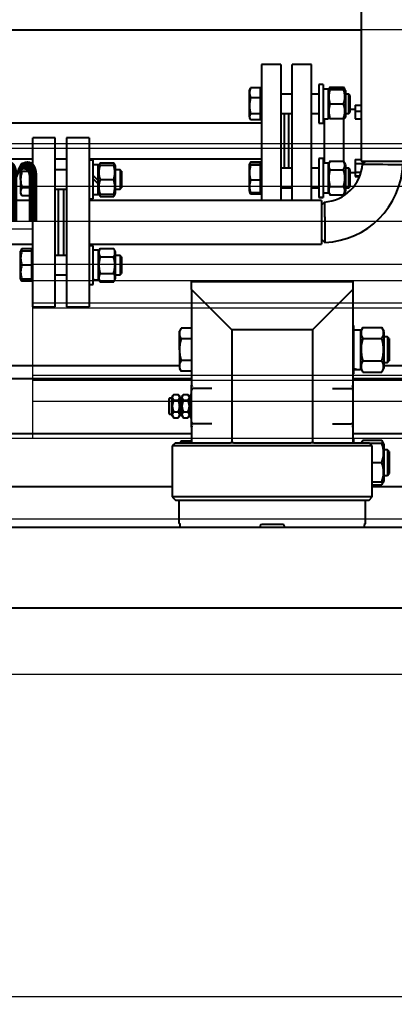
# Model space of a CAD drawing. Extents: x -681219 to -550379, y -242630 to -158199.
# Drawn here: x -643870 to -643637, y -222817 to -222211 of the extents above; entities that cross this region are included whole.
import ezdxf

# ---------------------------------------------------------------- set-up
doc = ezdxf.new("R2010")
doc.units = 0
doc.header["$LTSCALE"] = 1000
doc.layers.get('0').update_dxf_attribs({"linetype": 'CONTINUOUS'})
for name, color, linetype in [('AAC1205501', 7, 'CONTINUOUS'), ('AAC1612001', 7, 'CONTINUOUS'), ('FAA01201', 7, 'CONTINUOUS'), ('FAA01601', 7, 'CONTINUOUS'), ('GAB01201', 7, 'CONTINUOUS'), ('GAB01601', 7, 'CONTINUOUS'), ('GAE01201', 7, 'CONTINUOUS'), ('GAE01601', 7, 'CONTINUOUS'), ('H04040010', 7, 'CONTINUOUS'), ('MYGL00710003', 7, 'CONTINUOUS'), ('MYGL00710021', 7, 'CONTINUOUS'), ('MYGL00710045', 7, 'CONTINUOUS'), ('MYGL00710049', 7, 'CONTINUOUS'), ('MYGL00710050', 7, 'CONTINUOUS'), ('MYGL00710051', 7, 'CONTINUOUS'), ('MYGL011004021', 7, 'CONTINUOUS'), ('MYGL011004232', 7, 'CONTINUOUS'), ('MYPH00310273', 7, 'CONTINUOUS'), ('S01010201512', 7, 'CONTINUOUS'), ('S02010102', 7, 'CONTINUOUS'), ('S02010201', 7, 'CONTINUOUS'), ('S02020203', 7, 'CONTINUOUS')]:
    doc.layers.add(name, color=color, linetype=linetype)
doc.layers.add('famsun', color=7, linetype='CONTINUOUS', lineweight=0)

# ---------------------------------------------------------------- blocks, each defined once
blk = doc.blocks.new('MYGL007B0001XY_A-MYGL165_1_V_1', base_point=(16242.13, -1235.9))
at = {"color": 0, "linetype": 'ByBlock', "lineweight": -2}
for p, q in [((16082.13, -1372.4), (17213.13, -1372.4)), ((17372.13, -1445.83), (16082.13, -1445.83)), ((16978.13, -1442.9), (16279.63, -1442.9)), ((16978.13, -1469.4), (16082.13, -1469.4)), ((16082.13, -1491.4), (16978.13, -1491.4)), ((16828.13, -1625.9), (16828.13, -1495.9)), ((16843.13, -1495.9), (16828.13, -1495.9)), ((16828.13, -1517.9), (16416.46, -1517.9)), ((16828.13, -1527.9), (16416.46, -1527.9)), ((16661.49, -1541.9), (16416.46, -1541.9)), ((16661.49, -1544.9), (16416.46, -1544.9)), ((16828.13, -1541.9), (16661.49, -1541.9)), ((16828.13, -1544.9), (16661.49, -1544.9)), ((16416.46, -1586.9), (16661.49, -1586.9)), ((16661.49, -1586.9), (16828.13, -1586.9)), ((16416.46, -1589.9), (16661.49, -1589.9)), ((16661.49, -1589.9), (16828.13, -1589.9)), ((16661.49, -1602.9), (16416.46, -1602.9)), ((16828.13, -1602.9), (16661.49, -1602.9)), ((14502.13, -1625.9), (17982.13, -1625.9)), ((14502.13, -1675.9), (17982.13, -1675.9))]:
    blk.add_line(p, q, dxfattribs=at)
blk = doc.blocks.new('SJGL165-F')
at = {"layer": 'AAC1205501', "color": 7, "linetype": 'Continuous'}
for p, q in [((19033.07, -4844), (19032.68, -4844.67)), ((19032.68, -4861.4), (19032.68, -4844.67)), ((19039.58, -4843.43), (19033.46, -4843.43)), ((19039.58, -4849.62), (19039.58, -4843.43)), ((19040.18, -4845.05), (19039.58, -4845.05)), ((19059.18, -4847.35), (19052.18, -4847.35)), ((19075.83, -4847.35), (19071.18, -4847.35)), ((19094.34, -4847.35), (19092.23, -4847.35)), ((19094.34, -4859.35), (19094.34, -4847.35)), ((19095.18, -4848.19), (19094.34, -4847.35)), ((19039.58, -4849.62), (19033.46, -4849.62)), ((19039.58, -4859.53), (19039.58, -4849.62)), ((19095.18, -4858.51), (19095.18, -4848.19)), ((19039.58, -4859.53), (19033.46, -4859.53)), ((19039.58, -4863.26), (19039.58, -4859.53)), ((19052.18, -4859.35), (19059.18, -4859.35)), ((19071.18, -4859.35), (19075.83, -4859.35)), ((19092.23, -4859.35), (19094.34, -4859.35)), ((19094.34, -4859.35), (19095.18, -4858.51)), ((19032.68, -4861.4), (19032.68, -4862.02)), ((19032.68, -4862.02), (19033.07, -4862.69)), ((19039.58, -4863.26), (19033.46, -4863.26)), ((19039.58, -4861.65), (19040.18, -4861.65)), ((19039.58, -4861.7), (19040.18, -4861.7)), ((19033.07, -4890.01), (19032.68, -4890.68)), ((19039.58, -4889.44), (19033.46, -4889.44)), ((19039.58, -4890.01), (19033.46, -4890.01)), ((19039.58, -4890.01), (19039.58, -4889.44)), ((19039.58, -4891.43), (19039.58, -4890.01)), ((18891.66, -4890.32), (18890.88, -4891.66)), ((18890.88, -4900.34), (18890.88, -4891.66)), ((18897.78, -4890.32), (18891.66, -4890.32)), ((18897.78, -4895.33), (18891.66, -4895.33)), ((18897.78, -4895.33), (18897.78, -4890.32)), ((18898.38, -4892.04), (18897.78, -4892.04)), ((18897.78, -4905.34), (18897.78, -4895.33)), ((18919.38, -4894.34), (18912.38, -4894.34)), ((18952.54, -4894.34), (18949.78, -4894.34)), ((18952.54, -4894.34), (18952.54, -4906.34)), ((18953.38, -4895.18), (18952.54, -4894.34)), ((18953.38, -4895.18), (18953.38, -4905.5)), ((19032.68, -4907.41), (19032.68, -4890.68)), ((19039.58, -4891.43), (19033.46, -4891.43)), ((19040.18, -4891.01), (19039.58, -4891.01)), ((19039.58, -4900.73), (19039.58, -4891.43)), ((19059.18, -4893.31), (19052.18, -4893.31)), ((19075.83, -4893.31), (19071.18, -4893.31)), ((19094.34, -4893.31), (19092.23, -4893.31)), ((19094.34, -4905.31), (19094.34, -4893.31)), ((19095.18, -4894.15), (19094.34, -4893.31)), ((19095.18, -4904.47), (19095.18, -4894.15)), ((18890.88, -4900.34), (18890.88, -4909.01)), ((19039.58, -4900.73), (19033.46, -4900.73)), ((19039.58, -4908.61), (19039.58, -4900.73)), ((18897.78, -4905.34), (18891.66, -4905.34)), ((18897.78, -4910.35), (18897.78, -4905.34)), ((18912.38, -4906.34), (18919.38, -4906.34)), ((18949.78, -4906.34), (18952.54, -4906.34)), ((18952.54, -4906.34), (18953.38, -4905.5)), ((19032.68, -4907.41), (19032.68, -4908.03)), ((19032.68, -4908.03), (19033.07, -4908.7)), ((19039.58, -4907.61), (19040.18, -4907.61)), ((19039.58, -4907.66), (19040.18, -4907.66)), ((19052.18, -4905.31), (19059.18, -4905.31)), ((19052.18, -4905.36), (19059.18, -4905.36)), ((19071.18, -4905.31), (19075.83, -4905.31)), ((19071.18, -4905.36), (19075.83, -4905.36)), ((19092.23, -4905.31), (19094.34, -4905.31)), ((19092.23, -4905.36), (19094.34, -4905.36)), ((19094.34, -4905.31), (19095.18, -4904.47)), ((19094.34, -4905.36), (19095.18, -4904.52)), ((19094.34, -4905.36), (19094.34, -4905.31)), ((19095.18, -4904.52), (19095.18, -4904.47)), ((18890.88, -4909.01), (18891.66, -4910.35)), ((18897.78, -4910.35), (18891.66, -4910.35)), ((18897.78, -4908.64), (18898.38, -4908.64)), ((19039.58, -4908.61), (19033.46, -4908.61)), ((19039.58, -4909.27), (19033.46, -4909.27)), ((19039.58, -4909.27), (19039.58, -4908.61)), ((18891.66, -4943.35), (18890.88, -4944.7)), ((18897.78, -4943.35), (18891.66, -4943.35)), ((18897.78, -4944.7), (18897.78, -4943.35)), ((18890.88, -4962.04), (18890.88, -4944.7)), ((18890.88, -4944.7), (18891.66, -4944.7)), ((18897.78, -4944.7), (18891.66, -4944.7)), ((18897.78, -4953.37), (18897.78, -4944.7)), ((18898.38, -4945.07), (18897.78, -4945.07)), ((18919.38, -4947.37), (18912.38, -4947.37)), ((18952.54, -4947.37), (18949.78, -4947.37)), ((18952.54, -4947.37), (18952.54, -4959.37)), ((18953.38, -4948.21), (18952.54, -4947.37)), ((18953.38, -4948.21), (18953.38, -4958.53)), ((18897.78, -4953.37), (18891.66, -4953.37)), ((18897.78, -4962.04), (18897.78, -4953.37)), ((18891.66, -4962.04), (18890.88, -4962.04)), ((18890.88, -4962.04), (18891.66, -4963.38)), ((18897.78, -4962.04), (18891.66, -4962.04)), ((18897.78, -4961.67), (18898.38, -4961.67)), ((18897.78, -4963.38), (18897.78, -4962.04)), ((18912.38, -4959.37), (18919.38, -4959.37)), ((18949.78, -4959.37), (18952.54, -4959.37)), ((18952.54, -4959.37), (18953.38, -4958.53)), ((18897.78, -4963.38), (18891.66, -4963.38))]:
    blk.add_line(p, q, dxfattribs=at)
for centre, radius, start, end in [((19039.32, -4846.53), 6.63, 152.18084, 207.82152), ((19035.77, -4845.49), 3.09, 138.3858, 151.83125), ((19049.06, -4854.58), 16.37, 162.37559, 197.62294), ((19035.77, -4861.59), 3.09, 138.3858, 176.45291), ((19035.77, -4861.21), 3.09, 183.51818, 221.64311), ((19035.77, -4891.5), 3.09, 138.35689, 150.74555), ((19039.32, -4892.54), 6.63, 152.18084, 158.9487), ((18895.37, -4892.82), 4.48, 146.0398, 213.95729), ((19048.17, -4896.28), 15.49, 161.78668, 179.28809), ((19048.18, -4895.89), 15.5, 180.71828, 198.20694), ((19039.32, -4892.54), 6.63, 167.31615, 191.30931), ((19049.06, -4900.59), 16.37, 173.11259, 188.67457), ((19043.17, -4904.67), 10.48, 157.93861, 202.06324), ((18895.37, -4907.85), 4.48, 146.04286, 213.96005), ((19035.77, -4907.22), 3.09, 183.54709, 221.6142), ((18895.37, -4945.86), 4.48, 146.0398, 164.72262), ((18903.52, -4949.03), 12.63, 159.91615, 200.08553), ((18903.52, -4957.71), 12.63, 159.91441, 200.08391), ((18895.37, -4960.88), 4.48, 193.86573, 213.96005)]:
    blk.add_arc(centre, radius, start, end, dxfattribs=at)
for points, knots in [([(19033.46, -4890.01), (19033.22, -4890.13), (19033.03, -4890.25), (19032.76, -4890.48), (19032.68, -4890.6), (19032.68, -4890.78), (19032.7, -4890.84), (19032.77, -4890.96), (19032.82, -4891.02), (19033.03, -4891.2), (19033.22, -4891.32), (19033.46, -4891.43)], [0, 0, 0, 0, 0.25, 0.25, 0.5, 0.5, 0.625, 0.625, 0.75, 0.75, 1, 1, 1, 1]), ([(18891.66, -4895.33), (18891.42, -4896.14), (18891.23, -4896.96), (18890.96, -4898.63), (18890.88, -4899.49), (18890.88, -4900.34)], [0, 0, 0, 0, 0.5, 0.5, 1, 1, 1, 1]), ([(18890.88, -4900.34), (18890.88, -4901.18), (18890.96, -4902.02), (18891.22, -4903.69), (18891.42, -4904.53), (18891.66, -4905.34)], [0, 0, 0, 0, 0.5, 0.5, 1, 1, 1, 1])]:
    blk.add_open_spline(points, degree=3, knots=knots, dxfattribs=at)
at = {"layer": 'AAC1612001', "color": 7, "linetype": 'Continuous'}
for p, q in [((18990.42, -4992.48), (18989.38, -4994.27)), ((18996.88, -4992.48), (18990.42, -4992.48)), ((18989.38, -5005.85), (18989.38, -4994.27)), ((18996.88, -4999.16), (18990.42, -4999.16)), ((19118.26, -4997.85), (19116.28, -4997.85)), ((19118.26, -4997.85), (19118.26, -5013.85)), ((19119.38, -4998.97), (19118.26, -4997.85)), ((19119.38, -4998.97), (19119.38, -5012.73)), ((18989.38, -5005.85), (18989.38, -5017.43)), ((18996.88, -5012.54), (18990.42, -5012.54)), ((19116.28, -5013.85), (19118.26, -5013.85)), ((19118.26, -5013.85), (19119.38, -5012.73)), ((18989.38, -5017.43), (18990.42, -5019.23)), ((18996.88, -5019.23), (18990.42, -5019.23)), ((18990.42, -5062.48), (18989.82, -5063.51)), ((18996.88, -5062.48), (18990.42, -5062.48)), ((19118.26, -5067.85), (19116.28, -5067.85)), ((19118.26, -5067.85), (19118.26, -5083.85)), ((19119.38, -5068.97), (19118.26, -5067.85)), ((19119.38, -5068.97), (19119.38, -5082.73)), ((19116.28, -5083.85), (19118.26, -5083.85)), ((19118.26, -5083.85), (19119.38, -5082.73))]:
    blk.add_line(p, q, dxfattribs=at)
for centre, start, end in [((18995.38, -4995.82), 146.0398, 213.95729), ((18995.38, -5015.88), 146.04286, 213.96005), ((18995.38, -5065.82), 146.0398, 156.88549)]:
    blk.add_arc(centre, 5.99, start, end, dxfattribs=at)
for points, knots in [([(18990.42, -4999.16), (18990.1, -5000.24), (18989.84, -5001.34), (18989.57, -5003.02), (18989.5, -5003.58), (18989.41, -5004.72), (18989.38, -5005.29), (18989.38, -5005.85)], [0, 0, 0, 0, 0.5, 0.5, 0.75, 0.75, 1, 1, 1, 1]), ([(18989.38, -5005.85), (18989.38, -5006.98), (18989.48, -5008.1), (18989.84, -5010.34), (18990.1, -5011.45), (18990.42, -5012.54)], [0, 0, 0, 0, 0.5, 0.5, 1, 1, 1, 1])]:
    blk.add_open_spline(points, degree=3, knots=knots, dxfattribs=at)
at = {"layer": 'FAA01201', "color": 7, "linetype": 'Continuous'}
for p, q in [((19081.85, -4844.32), (19081.43, -4845.05)), ((19082.66, -4842.96), (19081.89, -4844.3)), ((19082.64, -4843), (19091.02, -4843)), ((19082.64, -4844.31), (19091.02, -4844.31)), ((19082.64, -4844.38), (19091.02, -4844.38)), ((19091.79, -4844.34), (19091, -4842.96)), ((19092.23, -4845.05), (19091.81, -4844.33)), ((19092.23, -4845.05), (19092.23, -4861.65)), ((19082.64, -4853.42), (19091.02, -4853.42)), ((19081.43, -4861.65), (19081.85, -4862.38)), ((19082.64, -4862.38), (19091.02, -4862.38)), ((19091.81, -4862.37), (19092.23, -4861.65)), ((18940.19, -4889.94), (18939.39, -4891.34)), ((18940.19, -4889.94), (18948.57, -4889.94)), ((18949.38, -4891.34), (18948.57, -4889.94)), ((19082.66, -4888.88), (19081.43, -4891.01)), ((19082.64, -4888.92), (19091.02, -4888.92)), ((19092.23, -4891.01), (19091, -4888.88)), ((18939.39, -4891.34), (18938.98, -4892.04)), ((18940.19, -4891.34), (18939.39, -4891.34)), ((18940.19, -4891.34), (18948.57, -4891.34)), ((18948.57, -4891.34), (18949.38, -4891.34)), ((18949.78, -4892.04), (18949.38, -4891.34)), ((18949.78, -4908.64), (18949.78, -4892.04)), ((19082.64, -4894.17), (19091.02, -4894.17)), ((19092.23, -4891.01), (19092.23, -4907.61)), ((18938.98, -4902.98), (18938.98, -4900.79)), ((18940.19, -4900.34), (18948.57, -4900.34)), ((19081.43, -4907.61), (19082.66, -4909.74)), ((19081.43, -4907.66), (19081.85, -4908.39)), ((19082.64, -4904.56), (19091.02, -4904.56)), ((19091, -4909.74), (19092.23, -4907.61)), ((19091.81, -4908.38), (19092.23, -4907.66)), ((19092.23, -4907.61), (19092.23, -4907.66)), ((18938.98, -4908.64), (18939.39, -4909.34)), ((18939.39, -4909.34), (18940.19, -4910.73)), ((18940.19, -4909.34), (18939.39, -4909.34)), ((18940.19, -4909.34), (18948.57, -4909.34)), ((18940.19, -4910.73), (18948.57, -4910.73)), ((18948.57, -4910.73), (18949.38, -4909.34)), ((18948.57, -4909.34), (18949.38, -4909.34)), ((18949.38, -4909.34), (18949.78, -4908.64)), ((19082.64, -4909.7), (19091.02, -4909.7)), ((18940.19, -4942.98), (18938.98, -4945.07)), ((18940.19, -4942.98), (18948.57, -4942.98)), ((18949.78, -4945.07), (18948.57, -4942.98)), ((18940.19, -4948.17), (18948.57, -4948.17)), ((18949.78, -4961.67), (18949.78, -4945.07)), ((18938.98, -4961.67), (18940.19, -4963.76)), ((18940.19, -4958.57), (18948.57, -4958.57)), ((18948.57, -4963.76), (18949.78, -4961.67)), ((18940.19, -4963.76), (18948.57, -4963.76))]:
    blk.add_line(p, q, dxfattribs=at)
for centre, radius, start, end in [((19095.04, -4848.9), 13.2, 159.98792, 200.01041), ((19086.59, -4845.63), 4.75, 146.39443, 160.50032), ((19087.07, -4845.63), 4.75, 19.49968, 33.60557), ((19078.62, -4848.9), 13.2, 339.98965, 20.01202), ((19094.85, -4857.9), 13.01, 159.8407, 200.1593), ((19078.81, -4857.9), 13.01, 339.8407, 20.1593), ((18944.05, -4892.54), 4.65, 146.0398, 167.32467), ((18944.72, -4892.54), 4.65, 15.21847, 33.96005), ((19086.59, -4891.54), 4.75, 146.39443, 213.60557), ((19087.07, -4891.54), 4.75, 326.39443, 33.60557), ((18952.5, -4895.84), 13.1, 159.91615, 200.08553), ((18936.27, -4895.84), 13.1, 339.91441, 20.08391), ((19099.17, -4899.37), 17.33, 162.55178, 197.44967), ((19074.49, -4899.37), 17.33, 342.55028, 17.44826), ((18952.5, -4904.84), 13.1, 159.91441, 200.08391), ((18936.27, -4904.84), 13.1, 339.91615, 20.08553), ((19086.4, -4907.13), 4.56, 145.67625, 214.32081), ((19087.26, -4907.13), 4.56, 325.67934, 34.3236), ((18944.05, -4908.13), 4.65, 195.21847, 213.96005), ((18944.72, -4908.13), 4.65, 326.0398, 347.32467), ((18944.05, -4945.57), 4.65, 146.0398, 213.95729), ((18944.72, -4945.57), 4.65, 326.04286, 33.96005), ((18944.05, -4961.16), 4.65, 146.04286, 213.96005), ((18944.72, -4961.16), 4.65, 326.0398, 33.95729)]:
    blk.add_arc(centre, radius, start, end, dxfattribs=at)
for points, knots in [([(19082.64, -4844.31), (19082.39, -4844.32), (19082.19, -4844.32), (19081.91, -4844.34), (19081.83, -4844.34), (19081.83, -4844.35), (19081.85, -4844.35), (19081.92, -4844.36), (19081.98, -4844.36), (19082.19, -4844.37), (19082.39, -4844.38), (19082.64, -4844.38)], [0, 0, 0, 0, 0.25, 0.25, 0.5, 0.5, 0.625, 0.625, 0.75, 0.75, 1, 1, 1, 1]), ([(19091.02, -4844.38), (19091.26, -4844.38), (19091.47, -4844.37), (19091.75, -4844.36), (19091.82, -4844.35), (19091.82, -4844.34), (19091.8, -4844.34), (19091.73, -4844.34), (19091.68, -4844.33), (19091.47, -4844.32), (19091.26, -4844.32), (19091.02, -4844.31)], [0, 0, 0, 0, 0.25, 0.25, 0.5, 0.5, 0.625, 0.625, 0.75, 0.75, 1, 1, 1, 1]), ([(19082.64, -4862.38), (19082.39, -4862.38), (19082.19, -4862.37), (19081.91, -4862.36), (19081.83, -4862.35), (19081.83, -4862.35)], [0, 0, 0, 0, 0.25, 0.25, 0.495996, 0.495996, 0.495996, 0.495996]), ([(19091.82, -4862.35), (19091.82, -4862.35), (19091.8, -4862.35), (19091.73, -4862.36), (19091.68, -4862.36), (19091.47, -4862.37), (19091.26, -4862.38), (19091.02, -4862.38)], [0.5070167, 0.5070167, 0.5070167, 0.5070167, 0.625, 0.625, 0.75, 0.75, 1, 1, 1, 1]), ([(18940.19, -4948.17), (18939.95, -4949.01), (18939.75, -4949.86), (18939.53, -4951.17), (18939.48, -4951.6), (18939.41, -4952.49), (18939.39, -4952.93), (18939.39, -4954.25), (18939.46, -4955.12), (18939.74, -4956.85), (18939.95, -4957.72), (18940.19, -4958.57)], [0, 0, 0, 0, 0.25, 0.25, 0.375, 0.375, 0.5, 0.5, 0.75, 0.75, 1, 1, 1, 1]), ([(18948.57, -4958.57), (18948.82, -4957.72), (18949.02, -4956.85), (18949.3, -4955.12), (18949.38, -4954.25), (18949.38, -4952.93), (18949.36, -4952.49), (18949.29, -4951.6), (18949.23, -4951.17), (18949.02, -4949.86), (18948.82, -4949.01), (18948.57, -4948.17)], [0, 0, 0, 0, 0.25, 0.25, 0.5, 0.5, 0.625, 0.625, 0.75, 0.75, 1, 1, 1, 1])]:
    blk.add_open_spline(points, degree=3, knots=knots, dxfattribs=at)
at = {"layer": 'FAA01601', "color": 7, "linetype": 'Continuous'}
for p, q in [((19102.99, -4991.99), (19101.48, -4994.6)), ((19102.99, -4991.99), (19114.78, -4991.99)), ((19116.28, -4994.6), (19114.78, -4991.99)), ((19102.99, -4998.92), (19114.78, -4998.92)), ((19116.28, -5017.1), (19116.28, -4994.6)), ((19101.48, -5017.1), (19102.99, -5019.71)), ((19102.99, -5012.78), (19114.78, -5012.78)), ((19114.78, -5019.71), (19116.28, -5017.1)), ((19102.99, -5019.71), (19114.78, -5019.71)), ((19102.99, -5062), (19102.11, -5063.51)), ((19102.99, -5062), (19114.78, -5062)), ((19107.23, -5063.85), (19114.78, -5063.85)), ((19115.85, -5063.85), (19114.78, -5062)), ((19114.78, -5063.85), (19115.85, -5063.85)), ((19116.28, -5064.6), (19115.85, -5063.85)), ((19116.28, -5087.1), (19116.28, -5064.6)), ((19108.88, -5075.85), (19114.78, -5075.85)), ((19108.88, -5087.85), (19114.78, -5087.85)), ((19108.88, -5089.71), (19114.78, -5089.71)), ((19114.78, -5087.85), (19115.85, -5087.85)), ((19114.78, -5089.71), (19115.85, -5087.85)), ((19115.85, -5087.85), (19116.28, -5087.1))]:
    blk.add_line(p, q, dxfattribs=at)
for centre, radius, start, end in [((19108.13, -4995.46), 6.2, 146.0398, 213.95729), ((19109.63, -4995.46), 6.2, 326.04286, 33.96005), ((19108.13, -5016.24), 6.2, 146.04286, 213.96005), ((19109.63, -5016.24), 6.2, 326.0398, 33.95729), ((19108.13, -5065.46), 6.2, 146.0398, 161.32417), ((19109.63, -5065.46), 6.2, 15.21847, 33.96005), ((19098.37, -5069.85), 17.47, 339.91441, 20.08391), ((19098.37, -5081.85), 17.47, 339.91615, 20.08553), ((19109.63, -5086.25), 6.2, 326.0398, 344.72261)]:
    blk.add_arc(centre, radius, start, end, dxfattribs=at)
for points, knots in [([(19102.99, -4998.92), (19102.66, -5000.04), (19102.39, -5001.18), (19102.11, -5002.91), (19102.04, -5003.5), (19101.94, -5004.68), (19101.92, -5005.26), (19101.92, -5007.02), (19102.02, -5008.18), (19102.39, -5010.5), (19102.66, -5011.65), (19102.99, -5012.78)], [0, 0, 0, 0, 0.25, 0.25, 0.375, 0.375, 0.5, 0.5, 0.75, 0.75, 1, 1, 1, 1]), ([(19114.78, -5012.78), (19115.1, -5011.65), (19115.38, -5010.5), (19115.75, -5008.18), (19115.85, -5007.02), (19115.85, -5005.26), (19115.82, -5004.68), (19115.73, -5003.5), (19115.65, -5002.91), (19115.37, -5001.18), (19115.1, -5000.04), (19114.78, -4998.92)], [0, 0, 0, 0, 0.25, 0.25, 0.5, 0.5, 0.625, 0.625, 0.75, 0.75, 1, 1, 1, 1])]:
    blk.add_open_spline(points, degree=3, knots=knots, dxfattribs=at)
at = {"layer": 'GAB01201', "color": 7, "linetype": 'Continuous'}
for p, q in [((19075.83, -4841.35), (19075.83, -4865.35)), ((19078.33, -4841.35), (19075.83, -4841.35)), ((19078.33, -4841.35), (19078.33, -4865.35)), ((19075.83, -4865.35), (19078.33, -4865.35)), ((18935.88, -4888.34), (18933.38, -4888.34)), ((18935.88, -4912.34), (18935.88, -4888.34)), ((19075.83, -4887.31), (19075.83, -4911.31)), ((19078.33, -4887.31), (19075.83, -4887.31)), ((19078.33, -4887.31), (19078.33, -4911.31)), ((18933.38, -4912.34), (18935.88, -4912.34)), ((19075.83, -4911.31), (19075.83, -4911.36)), ((19075.83, -4911.31), (19078.33, -4911.31)), ((19075.83, -4911.36), (19078.33, -4911.36)), ((19078.33, -4911.31), (19078.33, -4911.36)), ((18935.88, -4941.37), (18933.38, -4941.37)), ((18935.88, -4965.37), (18935.88, -4941.37)), ((18933.38, -4965.37), (18935.88, -4965.37))]:
    blk.add_line(p, q, dxfattribs=at)
at = {"layer": 'GAB01601', "color": 7, "linetype": 'Continuous'}
for p, q in [((19097.38, -4990.85), (19096.88, -4990.85)), ((19097.38, -5020.85), (19097.38, -4990.85)), ((19096.88, -5020.85), (19097.38, -5020.85)), ((19097.38, -5060.85), (19096.88, -5060.85)), ((19097.38, -5063.51), (19097.38, -5060.85))]:
    blk.add_line(p, q, dxfattribs=at)
at = {"layer": 'GAE01201', "color": 7, "linetype": 'Continuous'}
for p, q in [((19081.43, -4844.15), (19078.33, -4844.15)), ((19081.43, -4844.15), (19081.43, -4862.55)), ((19078.33, -4862.55), (19081.43, -4862.55)), ((18938.98, -4891.14), (18935.88, -4891.14)), ((18938.98, -4900.79), (18938.98, -4891.14)), ((19081.43, -4890.11), (19078.33, -4890.11)), ((19081.43, -4890.11), (19081.43, -4908.51)), ((18935.88, -4897.69), (18938.98, -4900.79)), ((18938.98, -4902.98), (18935.88, -4899.88)), ((18938.98, -4909.54), (18938.98, -4902.98)), ((18935.88, -4909.54), (18938.98, -4909.54)), ((19078.33, -4908.51), (19081.43, -4908.51)), ((19078.33, -4908.56), (19081.43, -4908.56)), ((19081.43, -4908.56), (19081.43, -4908.51)), ((18938.98, -4944.17), (18935.88, -4944.17)), ((18938.98, -4944.17), (18938.98, -4962.57)), ((18935.88, -4962.57), (18936.34, -4962.57)), ((18936.34, -4962.57), (18938.53, -4962.57)), ((18938.53, -4962.57), (18938.98, -4962.57))]:
    blk.add_line(p, q, dxfattribs=at)
for centre, start, end in [((18938.53, -4953.37), 253.28505, 270), ((18936.34, -4953.37), 267.17153, 276.84202)]:
    blk.add_arc(centre, 9.2, start, end, dxfattribs=at)
at = {"layer": 'GAE01601', "color": 7, "linetype": 'Continuous'}
for p, q in [((19101.48, -4993.65), (19097.38, -4993.65)), ((19101.48, -4993.65), (19101.48, -5018.05)), ((19097.38, -5018.05), (19097.98, -5018.05)), ((19097.98, -5018.05), (19100.88, -5018.05)), ((19100.88, -5018.05), (19101.48, -5018.05))]:
    blk.add_line(p, q, dxfattribs=at)
for centre, start, end in [((19100.88, -5005.85), 253.33054, 270), ((19097.98, -5005.85), 267.17901, 276.82384)]:
    blk.add_arc(centre, 12.2, start, end, dxfattribs=at)
at = {"layer": 'H04040010', "color": 7, "linetype": 'Continuous'}
for p, q in [((18996.88, -4968.51), (18996.88, -4963.51)), ((18996.88, -4963.51), (19096.88, -4963.51)), ((18996.88, -4968.51), (18996.88, -5027.81)), ((19021.88, -4993.51), (18996.88, -4968.51)), ((19096.88, -4968.51), (19071.88, -4993.51)), ((19096.88, -4963.51), (19096.88, -4968.51)), ((19096.88, -4968.51), (19096.88, -5027.81)), ((19021.88, -4993.51), (19021.88, -5038.22)), ((19071.88, -4993.51), (19021.88, -4993.51)), ((19071.88, -4993.51), (19071.88, -5038.22)), ((18996.88, -5030.85), (18996.88, -5027.81)), ((19096.88, -5027.81), (19096.88, -5030.85)), ((18985.84, -5033.69), (18984.68, -5034.85)), ((18984.68, -5034.85), (18984.68, -5046.85)), ((18985.84, -5033.69), (18988.52, -5033.69)), ((18989.68, -5034.85), (18988.52, -5033.69)), ((18989.68, -5046.85), (18989.68, -5034.85)), ((18991.84, -5033.69), (18990.68, -5034.85)), ((18990.68, -5034.85), (18990.68, -5046.85)), ((18991.84, -5033.69), (18994.52, -5033.69)), ((18995.68, -5034.85), (18994.52, -5033.69)), ((18995.68, -5034.85), (18995.68, -5046.85)), ((18995.88, -5034.85), (18995.68, -5034.85)), ((18995.88, -5033.85), (18995.88, -5047.85)), ((18996.88, -5033.85), (18995.88, -5033.85)), ((18996.88, -5050.85), (18996.88, -5030.85)), ((19009.47, -5029.85), (18997.88, -5029.85)), ((19084.3, -5029.85), (19095.88, -5029.85)), ((19096.88, -5030.85), (19096.88, -5050.85)), ((18983.18, -5035.85), (18982.68, -5036.35)), ((18982.68, -5036.35), (18982.68, -5045.35)), ((18983.18, -5045.85), (18983.18, -5035.85)), ((18984.68, -5035.85), (18983.18, -5035.85)), ((18988.52, -5037.27), (18985.84, -5037.27)), ((18990.68, -5035.85), (18989.68, -5035.85)), ((18994.52, -5037.27), (18991.84, -5037.27)), ((19021.88, -5038.22), (19021.88, -5040.85)), ((19021.88, -5040.85), (19021.88, -5043.49)), ((19071.88, -5038.22), (19071.88, -5040.85)), ((19071.88, -5040.85), (19071.88, -5043.49)), ((18982.68, -5045.35), (18983.18, -5045.85)), ((18983.18, -5045.85), (18984.68, -5045.85)), ((18984.68, -5046.85), (18985.84, -5048.01)), ((18985.84, -5044.43), (18988.52, -5044.43)), ((18988.52, -5048.01), (18989.68, -5046.85)), ((18989.68, -5045.85), (18990.68, -5045.85)), ((18990.68, -5046.85), (18991.84, -5048.01)), ((18991.84, -5044.43), (18994.52, -5044.43)), ((18994.52, -5048.01), (18995.68, -5046.85)), ((18995.68, -5046.85), (18995.88, -5046.85)), ((19021.88, -5043.49), (19021.88, -5063.51)), ((19071.88, -5043.49), (19071.88, -5063.51)), ((18985.84, -5048.01), (18988.52, -5048.01)), ((18991.84, -5048.01), (18994.52, -5048.01)), ((18995.88, -5047.85), (18996.88, -5047.85)), ((18996.88, -5053.89), (18996.88, -5050.85)), ((19009.47, -5051.85), (18997.88, -5051.85)), ((19084.3, -5051.85), (19095.88, -5051.85)), ((19096.88, -5050.85), (19096.88, -5053.89)), ((18996.88, -5053.89), (18996.88, -5063.51)), ((19096.88, -5053.89), (19096.88, -5063.51)), ((18986.88, -5063.51), (18984.88, -5065.51)), ((19108.88, -5065.51), (18984.88, -5065.51)), ((18984.88, -5065.51), (18984.88, -5097.2)), ((18986.88, -5063.51), (19021.02, -5063.51)), ((19021.88, -5063.51), (19021.02, -5063.51)), ((19022.9, -5063.51), (19021.88, -5063.51)), ((19022.9, -5063.51), (19070.86, -5063.51)), ((19071.88, -5063.51), (19070.86, -5063.51)), ((19072.74, -5063.51), (19071.88, -5063.51)), ((19072.74, -5063.51), (19106.88, -5063.51)), ((19108.88, -5065.51), (19106.88, -5063.51)), ((19108.88, -5097.2), (19108.88, -5065.51)), ((19108.88, -5097.2), (18984.88, -5097.2)), ((18984.88, -5097.2), (18986.88, -5099.2)), ((18986.88, -5099.2), (19106.88, -5099.2)), ((18989, -5099.2), (18989, -5113.2)), ((19104.76, -5113.2), (19104.76, -5099.2)), ((19106.88, -5099.2), (19108.88, -5097.2)), ((19053.38, -5114.2), (19040.38, -5114.2)), ((18989.65, -5115.2), (18989.64, -5115.2)), ((18989.64, -5115.2), (18989.64, -5115.85)), ((19039.38, -5115.2), (19039.38, -5115.85)), ((19054.38, -5115.85), (19054.38, -5115.2)), ((19104.13, -5115.85), (19104.13, -5115.2))]:
    blk.add_line(p, q, dxfattribs=at)
for centre, radius, start, end in [((18998.7, -5027.86), 1.81, 178.34399, 213.05572), ((19095.1, -5027.87), 1.79, 326.67773, 1.92256), ((18997.88, -5030.85), 1, 90, 180), ((19095.88, -5030.85), 1, 0, 90), ((18997.88, -5050.85), 1, 180, 270), ((18998.67, -5053.83), 1.79, 146.67773, 181.92256), ((19095.88, -5050.85), 1, 270, 0), ((19095.07, -5053.84), 1.81, 358.34399, 33.05572), ((18990, -5113.2), 1, 180, 244.80402), ((19040.38, -5115.2), 1, 90, 180), ((19053.38, -5115.2), 1, 0, 90), ((19103.76, -5113.2), 1, 294.8632, 0)]:
    blk.add_arc(centre, radius, start, end, dxfattribs=at)
for points, knots in [([(18985.84, -5033.69), (18985.56, -5033.97), (18985.32, -5034.26), (18985.07, -5034.7), (18985, -5034.85), (18984.91, -5035.16), (18984.88, -5035.32), (18984.88, -5035.79), (18984.98, -5036.1), (18985.32, -5036.7), (18985.56, -5036.99), (18985.84, -5037.27)], [0, 0, 0, 0, 0.25, 0.25, 0.375, 0.375, 0.5, 0.5, 0.75, 0.75, 1, 1, 1, 1]), ([(18988.52, -5037.27), (18988.8, -5036.99), (18989.04, -5036.71), (18989.3, -5036.26), (18989.36, -5036.11), (18989.46, -5035.8), (18989.48, -5035.65), (18989.48, -5035.18), (18989.39, -5034.87), (18989.05, -5034.26), (18988.8, -5033.97), (18988.52, -5033.69)], [0, 0, 0, 0, 0.25, 0.25, 0.375, 0.375, 0.5, 0.5, 0.75, 0.75, 1, 1, 1, 1]), ([(18991.84, -5033.69), (18991.56, -5033.97), (18991.32, -5034.26), (18991.07, -5034.7), (18991, -5034.85), (18990.91, -5035.16), (18990.88, -5035.32), (18990.88, -5035.79), (18990.98, -5036.1), (18991.32, -5036.7), (18991.56, -5036.99), (18991.84, -5037.27)], [0, 0, 0, 0, 0.25, 0.25, 0.375, 0.375, 0.5, 0.5, 0.75, 0.75, 1, 1, 1, 1]), ([(18994.52, -5037.27), (18994.8, -5036.99), (18995.04, -5036.71), (18995.3, -5036.26), (18995.36, -5036.11), (18995.46, -5035.8), (18995.48, -5035.65), (18995.48, -5035.18), (18995.39, -5034.87), (18995.05, -5034.26), (18994.8, -5033.97), (18994.52, -5033.69)], [0, 0, 0, 0, 0.25, 0.25, 0.375, 0.375, 0.5, 0.5, 0.75, 0.75, 1, 1, 1, 1]), ([(18985.84, -5037.27), (18985.56, -5037.83), (18985.32, -5038.41), (18985.06, -5039.31), (18985, -5039.61), (18984.91, -5040.24), (18984.88, -5040.55), (18984.88, -5041.17), (18984.91, -5041.48), (18985, -5042.1), (18985.07, -5042.4), (18985.32, -5043.3), (18985.56, -5043.88), (18985.84, -5044.43)], [0, 0, 0, 0, 0.25, 0.25, 0.375, 0.375, 0.5, 0.5, 0.625, 0.625, 0.75, 0.75, 1, 1, 1, 1]), ([(18988.52, -5044.43), (18988.8, -5043.88), (18989.04, -5043.3), (18989.3, -5042.4), (18989.37, -5042.1), (18989.46, -5041.48), (18989.48, -5041.17), (18989.48, -5040.55), (18989.46, -5040.24), (18989.37, -5039.61), (18989.3, -5039.31), (18989.04, -5038.41), (18988.8, -5037.83), (18988.52, -5037.27)], [0, 0, 0, 0, 0.25, 0.25, 0.375, 0.375, 0.5, 0.5, 0.625, 0.625, 0.75, 0.75, 1, 1, 1, 1]), ([(18991.84, -5037.27), (18991.56, -5037.83), (18991.32, -5038.41), (18991.06, -5039.31), (18991, -5039.61), (18990.91, -5040.24), (18990.88, -5040.55), (18990.88, -5041.17), (18990.91, -5041.48), (18991, -5042.1), (18991.07, -5042.4), (18991.32, -5043.3), (18991.56, -5043.88), (18991.84, -5044.43)], [0, 0, 0, 0, 0.25, 0.25, 0.375, 0.375, 0.5, 0.5, 0.625, 0.625, 0.75, 0.75, 1, 1, 1, 1]), ([(18994.52, -5044.43), (18994.8, -5043.88), (18995.04, -5043.3), (18995.3, -5042.4), (18995.37, -5042.1), (18995.46, -5041.48), (18995.48, -5041.17), (18995.48, -5040.55), (18995.46, -5040.24), (18995.37, -5039.61), (18995.3, -5039.31), (18995.04, -5038.41), (18994.8, -5037.83), (18994.52, -5037.27)], [0, 0, 0, 0, 0.25, 0.25, 0.375, 0.375, 0.5, 0.5, 0.625, 0.625, 0.75, 0.75, 1, 1, 1, 1]), ([(18985.84, -5044.43), (18985.56, -5044.71), (18985.32, -5045), (18985.07, -5045.44), (18985, -5045.59), (18984.91, -5045.9), (18984.88, -5046.06), (18984.88, -5046.53), (18984.98, -5046.83), (18985.32, -5047.44), (18985.56, -5047.73), (18985.84, -5048.01)], [0, 0, 0, 0, 0.25, 0.25, 0.375, 0.375, 0.5, 0.5, 0.75, 0.75, 1, 1, 1, 1]), ([(18988.52, -5048.01), (18988.8, -5047.73), (18989.04, -5047.45), (18989.3, -5047), (18989.36, -5046.85), (18989.46, -5046.54), (18989.48, -5046.39), (18989.48, -5045.92), (18989.39, -5045.61), (18989.05, -5045), (18988.8, -5044.71), (18988.52, -5044.43)], [0, 0, 0, 0, 0.25, 0.25, 0.375, 0.375, 0.5, 0.5, 0.75, 0.75, 1, 1, 1, 1]), ([(18991.84, -5044.43), (18991.56, -5044.71), (18991.32, -5045), (18991.07, -5045.44), (18991, -5045.59), (18990.91, -5045.9), (18990.88, -5046.06), (18990.88, -5046.53), (18990.98, -5046.83), (18991.32, -5047.44), (18991.56, -5047.73), (18991.84, -5048.01)], [0, 0, 0, 0, 0.25, 0.25, 0.375, 0.375, 0.5, 0.5, 0.75, 0.75, 1, 1, 1, 1]), ([(18994.52, -5048.01), (18994.8, -5047.73), (18995.04, -5047.45), (18995.3, -5047), (18995.36, -5046.85), (18995.46, -5046.54), (18995.48, -5046.39), (18995.48, -5045.92), (18995.39, -5045.61), (18995.05, -5045), (18994.8, -5044.71), (18994.52, -5044.43)], [0, 0, 0, 0, 0.25, 0.25, 0.375, 0.375, 0.5, 0.5, 0.75, 0.75, 1, 1, 1, 1]), ([(18989.51, -5113.65), (18989.51, -5113.65), (18989.52, -5113.67), (18989.54, -5113.78), (18989.58, -5114.04), (18989.62, -5114.47), (18989.64, -5114.92), (18989.64, -5115.16), (18989.64, -5115.23)], [0.3887302, 0.3887302, 0.3887302, 0.3887302, 0.441254, 0.5192445, 0.6359628, 0.7822979, 0.9499282, 1, 1, 1, 1]), ([(19104.13, -5115.2), (19104.13, -5115.11), (19104.13, -5114.83), (19104.15, -5114.35), (19104.2, -5113.93), (19104.24, -5113.71), (19104.25, -5113.65), (19104.25, -5113.65), (19104.25, -5113.65)], [0, 0, 0, 0, 0.0689733, 0.2445596, 0.4004484, 0.5211351, 0.5955942, 0.6072957, 0.6072957, 0.6072957, 0.6072957])]:
    blk.add_open_spline(points, degree=3, knots=knots, dxfattribs=at)
at = {"layer": 'MYGL00710003', "color": 7, "linetype": 'Continuous'}
for p, q in [((17744.38, -5115.85), (21224.38, -5115.85)), ((17744.38, -5165.85), (21224.38, -5165.85))]:
    blk.add_line(p, q, dxfattribs=at)
at = {"layer": 'MYGL00710021', "color": 7, "linetype": 'Continuous'}
for p, q in [((18989.38, -5015.85), (18708.43, -5015.85)), ((19206.88, -5015.85), (19116.28, -5015.85)), ((18984.88, -5090.85), (18690.37, -5090.85)), ((19693.38, -5090.85), (19108.88, -5090.85))]:
    blk.add_line(p, q, dxfattribs=at)
at = {"layer": 'MYGL00710045', "color": 7, "linetype": 'Continuous'}
for p, q in [((19206.88, -5023.85), (19096.88, -5023.85)), ((19096.88, -5057.85), (19206.88, -5057.85))]:
    blk.add_line(p, q, dxfattribs=at)
at = {"layer": 'MYGL00710049', "color": 7, "linetype": 'Continuous'}
for p, q in [((19101.88, -4708.85), (19101.88, -4888.85)), ((19101.88, -4888.85), (19128.88, -4888.85))]:
    blk.add_line(p, q, dxfattribs=at)
at = {"layer": 'MYGL00710050', "color": 7, "linetype": 'Continuous'}
for p, q in [((19077.38, -4913.35), (18933.38, -4913.35)), ((19077.38, -4913.35), (19077.38, -4940.35)), ((18933.38, -4940.35), (19077.38, -4940.35))]:
    blk.add_line(p, q, dxfattribs=at)
at = {"layer": 'MYGL00710051', "color": 7, "linetype": 'Continuous'}
for p, q in [((18898.38, -4913.35), (18803.38, -4913.35)), ((18803.38, -4940.35), (18898.38, -4940.35))]:
    blk.add_line(p, q, dxfattribs=at)
at = {"layer": 'MYGL011004021', "color": 7, "linetype": 'Continuous'}
for p, q in [((18996.88, -5023.85), (18710.89, -5023.85)), ((18872.14, -5057.85), (18996.88, -5057.85))]:
    blk.add_line(p, q, dxfattribs=at)
at = {"layer": 'MYGL011004232', "color": 7, "linetype": 'Continuous'}
for p, q in [((19040.18, -4865.35), (18876.88, -4865.35)), ((18876.88, -4887.35), (18898.38, -4887.35)), ((18912.38, -4887.35), (18919.38, -4887.35)), ((18933.38, -4887.35), (19040.18, -4887.35))]:
    blk.add_line(p, q, dxfattribs=at)
at = {"layer": 'MYPH00310273', "color": 7, "linetype": 'Continuous'}
blk.add_line((18513.38, -4807.35), (19101.88, -4807.35), dxfattribs=at)
at = {"layer": 'S01010201512', "color": 7, "linetype": 'Continuous'}
for p, q in [((19059.18, -4913.35), (19059.18, -4828.85)), ((19071.18, -4828.85), (19059.18, -4828.85)), ((19071.18, -4913.35), (19071.18, -4828.85)), ((19057.18, -4893.31), (19057.18, -4859.35)), ((19098.18, -4856.85), (19095.18, -4856.85)), ((19098.18, -4854.19), (19098.18, -4857.91)), ((19098.18, -4854.19), (19101.88, -4854.19)), ((19098.18, -4857.91), (19098.18, -4862.65)), ((19098.18, -4857.91), (19101.88, -4857.91)), ((19079.18, -4890.11), (19079.18, -4862.55)), ((19091.18, -4889.2), (19091.18, -4862.25)), ((19098.18, -4862.65), (19098.18, -4862.66)), ((19098.18, -4862.65), (19101.88, -4862.65)), ((19098.18, -4862.66), (19101.88, -4862.66)), ((19098.18, -4887.76), (19098.18, -4890.29)), ((19098.18, -4887.76), (19101.88, -4887.76)), ((19103.18, -4890.45), (19103.18, -4888.85)), ((19103.68, -4888.85), (19103.68, -4889.96)), ((19095.18, -4895.85), (19098.18, -4895.85)), ((19098.18, -4890.29), (19103.18, -4890.29)), ((19098.18, -4890.29), (19098.18, -4895.7)), ((19098.18, -4895.7), (19101.94, -4895.7)), ((19098.18, -4895.7), (19098.18, -4898.08)), ((19098.18, -4898.08), (19101.16, -4898.08)), ((19098.18, -4898.08), (19098.18, -4898.51)), ((19098.18, -4898.51), (19098.18, -4898.51)), ((19098.18, -4898.51), (19100.98, -4898.51)), ((19098.18, -4898.51), (19100.98, -4898.51))]:
    blk.add_line(p, q, dxfattribs=at)
at = {"layer": 'S02010102', "color": 7, "linetype": 'Continuous'}
for p, q in [((19040.18, -4828.85), (19040.18, -4913.35)), ((19052.18, -4828.85), (19040.18, -4828.85)), ((19052.18, -4828.85), (19052.18, -4913.35)), ((19054.18, -4859.35), (19054.18, -4893.31))]:
    blk.add_line(p, q, dxfattribs=at)
at = {"layer": 'S02010201', "color": 7, "linetype": 'Continuous'}
for p, q in [((18898.38, -4979.35), (18898.38, -4874.35)), ((18912.38, -4874.35), (18898.38, -4874.35)), ((18912.38, -4979.35), (18912.38, -4874.35)), ((18919.38, -4874.35), (18919.38, -4979.35)), ((18933.38, -4874.35), (18919.38, -4874.35)), ((18933.38, -4874.35), (18933.38, -4979.35)), ((18914.38, -4947.37), (18914.38, -4906.34)), ((18917.38, -4906.34), (18917.38, -4947.37)), ((18898.38, -4979.35), (18912.38, -4979.35)), ((18919.38, -4979.35), (18933.38, -4979.35))]:
    blk.add_line(p, q, dxfattribs=at)
at = {"layer": 'S02020203', "color": 7, "linetype": 'Continuous'}
for p, q in [((19104.81, -4888.85), (19102.81, -4890.71)), ((19079.24, -4914.28), (19077.38, -4916.28)), ((19077.38, -4937.31), (19079.46, -4939.31))]:
    blk.add_line(p, q, dxfattribs=at)
for centre, radius, start, end in [((19077.38, -4888.85), 25.5, 274.19168, 355.85113), ((19077.38, -4888.85), 50.5, 272.35722, 357.63301), ((19137.22, -2470.16), 2420.79, 269.18577, 269.77805)]:
    blk.add_arc(centre, radius, start, end, dxfattribs=at)
blk.add_open_spline([(19079.24, -4914.28), (19079.24, -4914.28), (19079.24, -4914.28), (19079.25, -4914.93), (19079.28, -4917.08), (19079.31, -4919.51), (19079.33, -4921.7), (19079.36, -4924.34), (19079.39, -4927.83), (19079.43, -4932.35), (19079.45, -4936.87), (19079.46, -4939), (19079.46, -4939.31), (19079.46, -4939.31)], degree=3, knots=[0.250823, 0.250823, 0.250823, 0.250823, 0.2513827, 0.3136428, 0.3758687, 0.3956908, 0.4383746, 0.4720567, 0.5009674, 0.5723361, 0.6436627, 0.7149495, 0.752158, 0.752158, 0.752158, 0.752158], dxfattribs=at)
at = {"color": 3, "insert": (18033.32, -4876.69), "char_height": 50, "width": 4100.8924, "attachment_point": 1}
blk.add_mtext('{\\fSimSun|b0|i0|c134|p2;夹套蒸汽进口\\fISOCPEUR|b0|i0|c0|p34;DN20\\fSimSun|b0|i0|c134|p2; H=1836mm}', dxfattribs=at)

msp = doc.modelspace()

# ---------------------------------------------------------------- linework, layer by layer
at = {"layer": 'famsun'}
for p, q in [((-649355.4609, -222616.6983), (-638555.4609, -222616.6983)), ((-649555.4609, -222816.6983), (-638555.4609, -222816.6983))]:
    msp.add_line(p, q, dxfattribs=at)

# ---------------------------------------------------------------- block references
msp.add_blockref('SJGL165-F', (-662759.7996, -217409.6891))
at = {"layer": 'famsun', "xscale": -1}
msp.add_blockref('MYGL007B0001XY_A-MYGL165_1_V_1', (-643275.4172, -222080.5414), dxfattribs=at)

doc.saveas('drawing.dxf')
